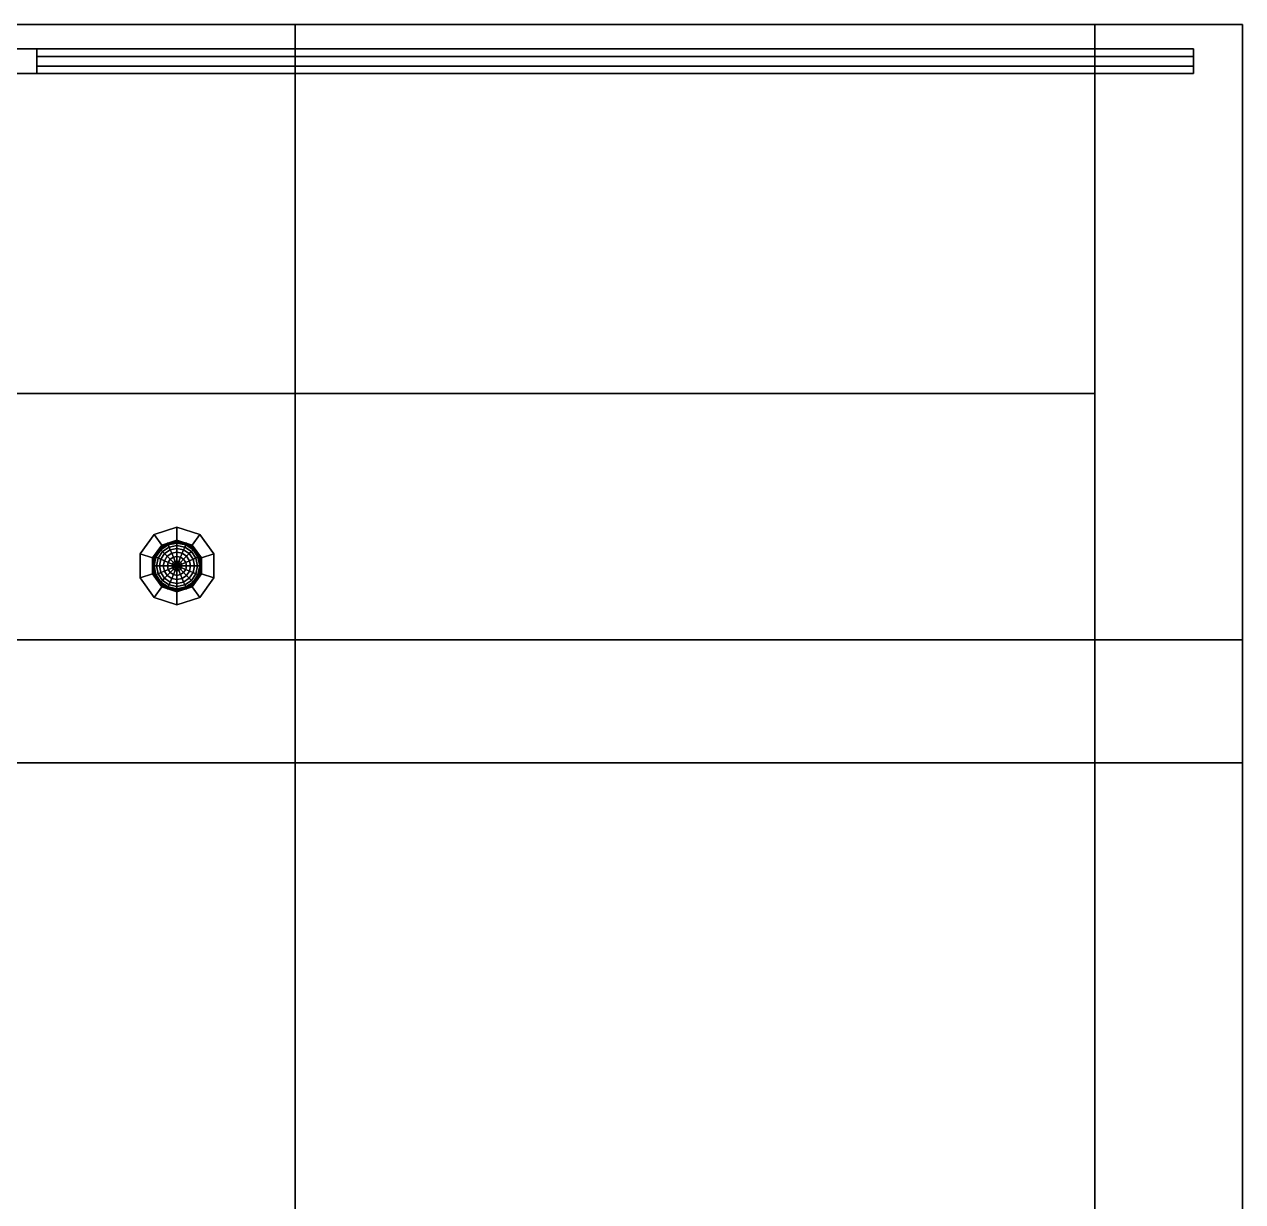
# Model space of a CAD drawing. Header units: millimetres. Extents: x -11 to 11, y -5.8 to 5.8.
# Drawn here: x 8.525 to 11, y 3.346 to 5.738 of the extents above; entities that cross this region are included whole.
import ezdxf

# ---------------------------------------------------------------- set-up
doc = ezdxf.new("R2010")
doc.units = ezdxf.units.MM
for name, color, linetype in [('copertura', 8, 'Continuous'), ('cromato', 251, 'Continuous'), ('lampada', 7, 'Continuous'), ('pavimento_balcone', 254, 'Continuous'), ('pavimento_pt', 7, 'Continuous'), ('ringhiera', 251, 'Continuous'), ('rolf', 254, 'Continuous'), ('solaio', 7, 'Continuous'), ('vetro_pannello', 248, 'Continuous')]:
    doc.layers.add(name, color=color, linetype=linetype)

msp = doc.modelspace()

# ---------------------------------------------------------------- linework, layer by layer
at = {"layer": 'copertura'}
for points in [[(-3.3, 5.7375, 6.3), (-3.3, 4.2375, 6.3), (11, 4.2375, 6.3), (11, 5.7375, 6.3)], [(3.7, 5.7375, 5.8), (10.7, 5.7375, 5.8), (11, 5.7375, 6.3), (3.85, 5.7375, 6.3)], [(11, 5.7375, 6.3), (10.7, 5.7375, 5.8), (10.7, 5.7375), (11, 5.7375)], [(10.7, 5.7375), (10.7, 0.7375), (10.7, 0.7375, 2.9), (10.7, 5.7375, 2.9)], [(10.7, 5.7375, 2.9), (10.7, 0.7375, 2.9), (10.7, 0.7375, 5.8), (10.7, 5.7375, 5.8)], [(11, 0.7375), (11, 5.7375), (11, 5.7375, 3.15), (11, 0.7375, 3.15)], [(11, 0.7375, 3.15), (11, 5.7375, 3.15), (11, 5.7375, 6.3), (11, 0.7375, 6.3)], [(0, 4.2375, 6.3), (0, -0.0125, 6.3), (11, -0.0125, 6.3), (11, 4.2375, 6.3)]]:
    msp.add_3dface(points, dxfattribs=at)
at = {"layer": 'cromato'}
for points in [[(8.835, 4.69, 2.7), (8.835, 4.7163, 2.7), (8.7887, 4.7013, 2.7), (8.8041, 4.68, 2.7)], [(8.8041, 4.68, 2.675), (8.7887, 4.7013, 2.675), (8.835, 4.7163, 2.675), (8.835, 4.69, 2.675)], [(8.7887, 4.7013, 2.7), (8.835, 4.7163, 2.7), (8.835, 4.7163, 2.675), (8.7887, 4.7013, 2.675)], [(8.835, 4.69, 5.7), (8.835, 4.7163, 5.7), (8.7887, 4.7013, 5.7), (8.8041, 4.68, 5.7)], [(8.8041, 4.68, 5.675), (8.7887, 4.7013, 5.675), (8.835, 4.7163, 5.675), (8.835, 4.69, 5.675)], [(8.7887, 4.7013, 5.7), (8.835, 4.7163, 5.7), (8.835, 4.7163, 5.675), (8.7887, 4.7013, 5.675)], [(8.8659, 4.68, 2.7), (8.8814, 4.7013, 2.7), (8.835, 4.7163, 2.7), (8.835, 4.69, 2.7)], [(8.835, 4.69, 2.675), (8.835, 4.7163, 2.675), (8.8814, 4.7013, 2.675), (8.8659, 4.68, 2.675)], [(8.835, 4.69, 2.7), (8.835, 4.7163, 2.7), (8.835, 4.7163, 2.675), (8.835, 4.69, 2.675)], [(8.835, 4.7163, 2.7), (8.8814, 4.7013, 2.7), (8.8814, 4.7013, 2.675), (8.835, 4.7163, 2.675)], [(8.835, 4.7163, 2.7), (8.835, 4.69, 2.7), (8.835, 4.69, 2.675), (8.835, 4.7163, 2.675)], [(8.8659, 4.68, 5.7), (8.8814, 4.7013, 5.7), (8.835, 4.7163, 5.7), (8.835, 4.69, 5.7)], [(8.835, 4.69, 5.675), (8.835, 4.7163, 5.675), (8.8814, 4.7013, 5.675), (8.8659, 4.68, 5.675)], [(8.835, 4.69, 5.7), (8.835, 4.7163, 5.7), (8.835, 4.7163, 5.675), (8.835, 4.69, 5.675)], [(8.835, 4.7163, 5.7), (8.8814, 4.7013, 5.7), (8.8814, 4.7013, 5.675), (8.835, 4.7163, 5.675)], [(8.835, 4.7163, 5.7), (8.835, 4.69, 5.7), (8.835, 4.69, 5.675), (8.835, 4.7163, 5.675)], [(8.8041, 4.68, 2.7), (8.7887, 4.7013, 2.7), (8.76, 4.6618, 2.7), (8.785, 4.6537, 2.7)], [(8.785, 4.6537, 2.675), (8.76, 4.6618, 2.675), (8.7887, 4.7013, 2.675), (8.8041, 4.68, 2.675)], [(8.76, 4.6618, 2.7), (8.7887, 4.7013, 2.7), (8.7887, 4.7013, 2.675), (8.76, 4.6618, 2.675)], [(8.8041, 4.68, 5.7), (8.7887, 4.7013, 5.7), (8.76, 4.6618, 5.7), (8.785, 4.6537, 5.7)], [(8.785, 4.6537, 5.675), (8.76, 4.6618, 5.675), (8.7887, 4.7013, 5.675), (8.8041, 4.68, 5.675)], [(8.76, 4.6618, 5.7), (8.7887, 4.7013, 5.7), (8.7887, 4.7013, 5.675), (8.76, 4.6618, 5.675)], [(8.8041, 4.68, 2.675), (8.785, 4.6537, 2.675), (8.785, 4.6537, 2.7), (8.8041, 4.68, 2.7)], [(8.8041, 4.68, 5.675), (8.785, 4.6537, 5.675), (8.785, 4.6537, 5.7), (8.8041, 4.68, 5.7)], [(8.8041, 4.68, 2.7), (8.7887, 4.7013, 2.7), (8.7887, 4.7013, 2.675), (8.8041, 4.68, 2.675)], [(8.7887, 4.7013, 2.7), (8.8041, 4.68, 2.7), (8.8041, 4.68, 2.675), (8.7887, 4.7013, 2.675)], [(8.8041, 4.68, 5.7), (8.7887, 4.7013, 5.7), (8.7887, 4.7013, 5.675), (8.8041, 4.68, 5.675)], [(8.7887, 4.7013, 5.7), (8.8041, 4.68, 5.7), (8.8041, 4.68, 5.675), (8.7887, 4.7013, 5.675)], [(8.835, 4.69, 2.675), (8.8041, 4.68, 2.675), (8.8041, 4.68, 2.7), (8.835, 4.69, 2.7)], [(8.835, 4.69, 5.675), (8.8041, 4.68, 5.675), (8.8041, 4.68, 5.7), (8.835, 4.69, 5.7)], [(8.8659, 4.68, 2.675), (8.835, 4.69, 2.675), (8.835, 4.69, 2.7), (8.8659, 4.68, 2.7)], [(8.8659, 4.68, 5.675), (8.835, 4.69, 5.675), (8.835, 4.69, 5.7), (8.8659, 4.68, 5.7)], [(8.8814, 4.7013, 2.7), (8.8659, 4.68, 2.7), (8.8659, 4.68, 2.675), (8.8814, 4.7013, 2.675)], [(8.885, 4.6537, 2.7), (8.91, 4.6618, 2.7), (8.8814, 4.7013, 2.7), (8.8659, 4.68, 2.7)], [(8.8659, 4.68, 2.675), (8.8814, 4.7013, 2.675), (8.91, 4.6618, 2.675), (8.885, 4.6537, 2.675)], [(8.8659, 4.68, 2.7), (8.8814, 4.7013, 2.7), (8.8814, 4.7013, 2.675), (8.8659, 4.68, 2.675)], [(8.8814, 4.7013, 5.7), (8.8659, 4.68, 5.7), (8.8659, 4.68, 5.675), (8.8814, 4.7013, 5.675)], [(8.885, 4.6537, 5.7), (8.91, 4.6618, 5.7), (8.8814, 4.7013, 5.7), (8.8659, 4.68, 5.7)], [(8.8659, 4.68, 5.675), (8.8814, 4.7013, 5.675), (8.91, 4.6618, 5.675), (8.885, 4.6537, 5.675)], [(8.8659, 4.68, 5.7), (8.8814, 4.7013, 5.7), (8.8814, 4.7013, 5.675), (8.8659, 4.68, 5.675)], [(8.885, 4.6537, 2.675), (8.8659, 4.68, 2.675), (8.8659, 4.68, 2.7), (8.885, 4.6537, 2.7)], [(8.885, 4.6537, 5.675), (8.8659, 4.68, 5.675), (8.8659, 4.68, 5.7), (8.885, 4.6537, 5.7)], [(8.8814, 4.7013, 2.7), (8.91, 4.6618, 2.7), (8.91, 4.6618, 2.675), (8.8814, 4.7013, 2.675)], [(8.8814, 4.7013, 5.7), (8.91, 4.6618, 5.7), (8.91, 4.6618, 5.675), (8.8814, 4.7013, 5.675)], [(8.785, 4.6537, 2.7), (8.76, 4.6618, 2.7), (8.76, 4.6618, 2.675), (8.785, 4.6537, 2.675)], [(8.785, 4.6212, 2.7), (8.76, 4.6131, 2.7), (8.76, 4.6618, 2.7), (8.785, 4.6537, 2.7)], [(8.785, 4.6537, 2.675), (8.76, 4.6618, 2.675), (8.76, 4.6131, 2.675), (8.785, 4.6212, 2.675)], [(8.785, 4.6537, 2.7), (8.76, 4.6618, 2.7), (8.76, 4.6618, 2.675), (8.785, 4.6537, 2.675)], [(8.76, 4.6618, 2.7), (8.76, 4.6131, 2.7), (8.76, 4.6131, 2.675), (8.76, 4.6618, 2.675)], [(8.785, 4.6537, 5.7), (8.76, 4.6618, 5.7), (8.76, 4.6618, 5.675), (8.785, 4.6537, 5.675)], [(8.785, 4.6212, 5.7), (8.76, 4.6131, 5.7), (8.76, 4.6618, 5.7), (8.785, 4.6537, 5.7)], [(8.785, 4.6537, 5.675), (8.76, 4.6618, 5.675), (8.76, 4.6131, 5.675), (8.785, 4.6212, 5.675)], [(8.785, 4.6537, 5.7), (8.76, 4.6618, 5.7), (8.76, 4.6618, 5.675), (8.785, 4.6537, 5.675)], [(8.76, 4.6618, 5.7), (8.76, 4.6131, 5.7), (8.76, 4.6131, 5.675), (8.76, 4.6618, 5.675)], [(8.785, 4.6212, 2.675), (8.785, 4.6537, 2.675), (8.785, 4.6537, 2.7), (8.785, 4.6212, 2.7)], [(8.785, 4.6212, 5.675), (8.785, 4.6537, 5.675), (8.785, 4.6537, 5.7), (8.785, 4.6212, 5.7)], [(8.885, 4.6212, 2.7), (8.91, 4.6131, 2.7), (8.91, 4.6618, 2.7), (8.885, 4.6537, 2.7)], [(8.885, 4.6537, 2.675), (8.91, 4.6618, 2.675), (8.91, 4.6131, 2.675), (8.885, 4.6212, 2.675)], [(8.885, 4.6537, 2.7), (8.91, 4.6618, 2.7), (8.91, 4.6618, 2.675), (8.885, 4.6537, 2.675)], [(8.91, 4.6618, 2.7), (8.885, 4.6537, 2.7), (8.885, 4.6537, 2.675), (8.91, 4.6618, 2.675)], [(8.885, 4.6212, 5.7), (8.91, 4.6131, 5.7), (8.91, 4.6618, 5.7), (8.885, 4.6537, 5.7)], [(8.885, 4.6537, 5.675), (8.91, 4.6618, 5.675), (8.91, 4.6131, 5.675), (8.885, 4.6212, 5.675)], [(8.885, 4.6537, 5.7), (8.91, 4.6618, 5.7), (8.91, 4.6618, 5.675), (8.885, 4.6537, 5.675)], [(8.91, 4.6618, 5.7), (8.885, 4.6537, 5.7), (8.885, 4.6537, 5.675), (8.91, 4.6618, 5.675)], [(8.885, 4.6212, 2.675), (8.885, 4.6537, 2.675), (8.885, 4.6537, 2.7), (8.885, 4.6212, 2.7)], [(8.885, 4.6212, 5.675), (8.885, 4.6537, 5.675), (8.885, 4.6537, 5.7), (8.885, 4.6212, 5.7)], [(8.91, 4.6618, 2.7), (8.91, 4.6131, 2.7), (8.91, 4.6131, 2.675), (8.91, 4.6618, 2.675)], [(8.91, 4.6618, 5.7), (8.91, 4.6131, 5.7), (8.91, 4.6131, 5.675), (8.91, 4.6618, 5.675)], [(8.76, 4.6131, 2.7), (8.785, 4.6212, 2.7), (8.785, 4.6212, 2.675), (8.76, 4.6131, 2.675)], [(8.8041, 4.5949, 2.7), (8.7887, 4.5737, 2.7), (8.76, 4.6131, 2.7), (8.785, 4.6212, 2.7)], [(8.785, 4.6212, 2.675), (8.76, 4.6131, 2.675), (8.7887, 4.5737, 2.675), (8.8041, 4.5949, 2.675)], [(8.785, 4.6212, 2.7), (8.76, 4.6131, 2.7), (8.76, 4.6131, 2.675), (8.785, 4.6212, 2.675)], [(8.76, 4.6131, 5.7), (8.785, 4.6212, 5.7), (8.785, 4.6212, 5.675), (8.76, 4.6131, 5.675)], [(8.8041, 4.5949, 5.7), (8.7887, 4.5737, 5.7), (8.76, 4.6131, 5.7), (8.785, 4.6212, 5.7)], [(8.785, 4.6212, 5.675), (8.76, 4.6131, 5.675), (8.7887, 4.5737, 5.675), (8.8041, 4.5949, 5.675)], [(8.785, 4.6212, 5.7), (8.76, 4.6131, 5.7), (8.76, 4.6131, 5.675), (8.785, 4.6212, 5.675)], [(8.76, 4.6131, 2.7), (8.7887, 4.5737, 2.7), (8.7887, 4.5737, 2.675), (8.76, 4.6131, 2.675)], [(8.76, 4.6131, 5.7), (8.7887, 4.5737, 5.7), (8.7887, 4.5737, 5.675), (8.76, 4.6131, 5.675)], [(8.8041, 4.5949, 2.675), (8.785, 4.6212, 2.675), (8.785, 4.6212, 2.7), (8.8041, 4.5949, 2.7)], [(8.8041, 4.5949, 5.675), (8.785, 4.6212, 5.675), (8.785, 4.6212, 5.7), (8.8041, 4.5949, 5.7)], [(8.885, 4.6212, 2.7), (8.91, 4.6131, 2.7), (8.8814, 4.5737, 2.7), (8.8659, 4.5949, 2.7)], [(8.8659, 4.5949, 2.675), (8.8814, 4.5737, 2.675), (8.91, 4.6131, 2.675), (8.885, 4.6212, 2.675)], [(8.885, 4.6212, 2.675), (8.8659, 4.5949, 2.675), (8.8659, 4.5949, 2.7), (8.885, 4.6212, 2.7)], [(8.885, 4.6212, 5.7), (8.91, 4.6131, 5.7), (8.8814, 4.5737, 5.7), (8.8659, 4.5949, 5.7)], [(8.8659, 4.5949, 5.675), (8.8814, 4.5737, 5.675), (8.91, 4.6131, 5.675), (8.885, 4.6212, 5.675)], [(8.885, 4.6212, 5.675), (8.8659, 4.5949, 5.675), (8.8659, 4.5949, 5.7), (8.885, 4.6212, 5.7)], [(8.8814, 4.5737, 2.7), (8.91, 4.6131, 2.7), (8.91, 4.6131, 2.675), (8.8814, 4.5737, 2.675)], [(8.8814, 4.5737, 5.7), (8.91, 4.6131, 5.7), (8.91, 4.6131, 5.675), (8.8814, 4.5737, 5.675)], [(8.91, 4.6131, 2.7), (8.885, 4.6212, 2.7), (8.885, 4.6212, 2.675), (8.91, 4.6131, 2.675)], [(8.91, 4.6131, 2.7), (8.885, 4.6212, 2.7), (8.885, 4.6212, 2.675), (8.91, 4.6131, 2.675)], [(8.91, 4.6131, 5.7), (8.885, 4.6212, 5.7), (8.885, 4.6212, 5.675), (8.91, 4.6131, 5.675)], [(8.91, 4.6131, 5.7), (8.885, 4.6212, 5.7), (8.885, 4.6212, 5.675), (8.91, 4.6131, 5.675)], [(8.7887, 4.5737, 2.7), (8.8041, 4.5949, 2.7), (8.8041, 4.5949, 2.675), (8.7887, 4.5737, 2.675)], [(8.835, 4.5849, 2.7), (8.835, 4.5586, 2.7), (8.7887, 4.5737, 2.7), (8.8041, 4.5949, 2.7)], [(8.8041, 4.5949, 2.675), (8.7887, 4.5737, 2.675), (8.835, 4.5586, 2.675), (8.835, 4.5849, 2.675)], [(8.8041, 4.5949, 2.7), (8.7887, 4.5737, 2.7), (8.7887, 4.5737, 2.675), (8.8041, 4.5949, 2.675)], [(8.7887, 4.5737, 5.7), (8.8041, 4.5949, 5.7), (8.8041, 4.5949, 5.675), (8.7887, 4.5737, 5.675)], [(8.835, 4.5849, 5.7), (8.835, 4.5586, 5.7), (8.7887, 4.5737, 5.7), (8.8041, 4.5949, 5.7)], [(8.8041, 4.5949, 5.675), (8.7887, 4.5737, 5.675), (8.835, 4.5586, 5.675), (8.835, 4.5849, 5.675)], [(8.8041, 4.5949, 5.7), (8.7887, 4.5737, 5.7), (8.7887, 4.5737, 5.675), (8.8041, 4.5949, 5.675)], [(8.835, 4.5849, 2.675), (8.8041, 4.5949, 2.675), (8.8041, 4.5949, 2.7), (8.835, 4.5849, 2.7)], [(8.835, 4.5849, 5.675), (8.8041, 4.5949, 5.675), (8.8041, 4.5949, 5.7), (8.835, 4.5849, 5.7)], [(8.8659, 4.5949, 2.7), (8.8814, 4.5737, 2.7), (8.835, 4.5586, 2.7), (8.835, 4.5849, 2.7)], [(8.835, 4.5849, 2.675), (8.835, 4.5586, 2.675), (8.8814, 4.5737, 2.675), (8.8659, 4.5949, 2.675)], [(8.8659, 4.5949, 2.675), (8.835, 4.5849, 2.675), (8.835, 4.5849, 2.7), (8.8659, 4.5949, 2.7)], [(8.8659, 4.5949, 5.7), (8.8814, 4.5737, 5.7), (8.835, 4.5586, 5.7), (8.835, 4.5849, 5.7)], [(8.835, 4.5849, 5.675), (8.835, 4.5586, 5.675), (8.8814, 4.5737, 5.675), (8.8659, 4.5949, 5.675)], [(8.8659, 4.5949, 5.675), (8.835, 4.5849, 5.675), (8.835, 4.5849, 5.7), (8.8659, 4.5949, 5.7)], [(8.835, 4.5586, 2.7), (8.835, 4.5849, 2.7), (8.835, 4.5849, 2.675), (8.835, 4.5586, 2.675)], [(8.835, 4.5849, 2.7), (8.835, 4.5586, 2.7), (8.835, 4.5586, 2.675), (8.835, 4.5849, 2.675)], [(8.835, 4.5586, 5.7), (8.835, 4.5849, 5.7), (8.835, 4.5849, 5.675), (8.835, 4.5586, 5.675)], [(8.835, 4.5849, 5.7), (8.835, 4.5586, 5.7), (8.835, 4.5586, 5.675), (8.835, 4.5849, 5.675)], [(8.8814, 4.5737, 2.7), (8.8659, 4.5949, 2.7), (8.8659, 4.5949, 2.675), (8.8814, 4.5737, 2.675)], [(8.8659, 4.5949, 2.7), (8.8814, 4.5737, 2.7), (8.8814, 4.5737, 2.675), (8.8659, 4.5949, 2.675)], [(8.8814, 4.5737, 5.7), (8.8659, 4.5949, 5.7), (8.8659, 4.5949, 5.675), (8.8814, 4.5737, 5.675)], [(8.8659, 4.5949, 5.7), (8.8814, 4.5737, 5.7), (8.8814, 4.5737, 5.675), (8.8659, 4.5949, 5.675)], [(8.7887, 4.5737, 2.7), (8.835, 4.5586, 2.7), (8.835, 4.5586, 2.675), (8.7887, 4.5737, 2.675)], [(8.7887, 4.5737, 5.7), (8.835, 4.5586, 5.7), (8.835, 4.5586, 5.675), (8.7887, 4.5737, 5.675)], [(8.835, 4.5586, 2.7), (8.8814, 4.5737, 2.7), (8.8814, 4.5737, 2.675), (8.835, 4.5586, 2.675)], [(8.835, 4.5586, 5.7), (8.8814, 4.5737, 5.7), (8.8814, 4.5737, 5.675), (8.835, 4.5586, 5.675)]]:
    msp.add_3dface(points, dxfattribs=at)
at = {"layer": 'lampada'}
for points in [[(8.8003, 4.6721, 2.6652), (8.8163, 4.6828, 2.6652), (8.8159, 4.6836, 2.675), (8.7997, 4.6728, 2.675)], [(8.8003, 4.6721, 5.6652), (8.8163, 4.6828, 5.6652), (8.8159, 4.6836, 5.675), (8.7997, 4.6728, 5.675)], [(8.8024, 4.6701, 2.6559), (8.8173, 4.6801, 2.6559), (8.8163, 4.6828, 2.6652), (8.8003, 4.6721, 2.6652)], [(8.8024, 4.6701, 5.6559), (8.8173, 4.6801, 5.6559), (8.8163, 4.6828, 5.6652), (8.8003, 4.6721, 5.6652)], [(8.8056, 4.6668, 2.6472), (8.8191, 4.6759, 2.6472), (8.8173, 4.6801, 2.6559), (8.8024, 4.6701, 2.6559)], [(8.8056, 4.6668, 5.6472), (8.8191, 4.6759, 5.6472), (8.8173, 4.6801, 5.6559), (8.8024, 4.6701, 5.6559)], [(8.8163, 4.6828, 2.6652), (8.835, 4.6865, 2.6652), (8.835, 4.6875, 2.675), (8.8159, 4.6836, 2.675)], [(8.8163, 4.6828, 5.6652), (8.835, 4.6865, 5.6652), (8.835, 4.6875, 5.675), (8.8159, 4.6836, 5.675)], [(8.8173, 4.6801, 2.6559), (8.835, 4.6836, 2.6559), (8.835, 4.6865, 2.6652), (8.8163, 4.6828, 2.6652)], [(8.8173, 4.6801, 5.6559), (8.835, 4.6836, 5.6559), (8.835, 4.6865, 5.6652), (8.8163, 4.6828, 5.6652)], [(8.8191, 4.6759, 2.6472), (8.835, 4.679, 2.6472), (8.835, 4.6836, 2.6559), (8.8173, 4.6801, 2.6559)], [(8.8191, 4.6759, 5.6472), (8.835, 4.679, 5.6472), (8.835, 4.6836, 5.6559), (8.8173, 4.6801, 5.6559)], [(8.8215, 4.6701, 2.6396), (8.835, 4.6728, 2.6396), (8.835, 4.679, 2.6472), (8.8191, 4.6759, 2.6472)], [(8.8215, 4.6701, 5.6396), (8.835, 4.6728, 5.6396), (8.835, 4.679, 5.6472), (8.8191, 4.6759, 5.6472)], [(8.835, 4.6865, 2.6652), (8.8538, 4.6828, 2.6652), (8.8542, 4.6836, 2.675), (8.835, 4.6875, 2.675)], [(8.835, 4.6865, 5.6652), (8.8538, 4.6828, 5.6652), (8.8542, 4.6836, 5.675), (8.835, 4.6875, 5.675)], [(8.835, 4.6836, 2.6559), (8.8527, 4.6801, 2.6559), (8.8538, 4.6828, 2.6652), (8.835, 4.6865, 2.6652)], [(8.835, 4.6836, 5.6559), (8.8527, 4.6801, 5.6559), (8.8538, 4.6828, 5.6652), (8.835, 4.6865, 5.6652)], [(8.835, 4.679, 2.6472), (8.8509, 4.6759, 2.6472), (8.8527, 4.6801, 2.6559), (8.835, 4.6836, 2.6559)], [(8.835, 4.679, 5.6472), (8.8509, 4.6759, 5.6472), (8.8527, 4.6801, 5.6559), (8.835, 4.6836, 5.6559)], [(8.835, 4.6728, 2.6396), (8.8486, 4.6701, 2.6396), (8.8509, 4.6759, 2.6472), (8.835, 4.679, 2.6472)], [(8.835, 4.6728, 5.6396), (8.8486, 4.6701, 5.6396), (8.8509, 4.6759, 5.6472), (8.835, 4.679, 5.6472)], [(8.8509, 4.6759, 2.6472), (8.8644, 4.6668, 2.6472), (8.8677, 4.6701, 2.6559), (8.8527, 4.6801, 2.6559)], [(8.8509, 4.6759, 5.6472), (8.8644, 4.6668, 5.6472), (8.8677, 4.6701, 5.6559), (8.8527, 4.6801, 5.6559)], [(8.8527, 4.6801, 2.6559), (8.8677, 4.6701, 2.6559), (8.8697, 4.6721, 2.6652), (8.8538, 4.6828, 2.6652)], [(8.8527, 4.6801, 5.6559), (8.8677, 4.6701, 5.6559), (8.8697, 4.6721, 5.6652), (8.8538, 4.6828, 5.6652)], [(8.8538, 4.6828, 2.6652), (8.8697, 4.6721, 2.6652), (8.8704, 4.6728, 2.675), (8.8542, 4.6836, 2.675)], [(8.8538, 4.6828, 5.6652), (8.8697, 4.6721, 5.6652), (8.8704, 4.6728, 5.675), (8.8542, 4.6836, 5.675)], [(8.786, 4.6375, 2.6652), (8.7897, 4.6562, 2.6652), (8.7888, 4.6566, 2.675), (8.785, 4.6375, 2.675)], [(8.786, 4.6375, 5.6652), (8.7897, 4.6562, 5.6652), (8.7888, 4.6566, 5.675), (8.785, 4.6375, 5.675)], [(8.7888, 4.6375, 2.6559), (8.7923, 4.6551, 2.6559), (8.7897, 4.6562, 2.6652), (8.786, 4.6375, 2.6652)], [(8.7888, 4.6375, 5.6559), (8.7923, 4.6551, 5.6559), (8.7897, 4.6562, 5.6652), (8.786, 4.6375, 5.6652)], [(8.7897, 4.6562, 2.6652), (8.8003, 4.6721, 2.6652), (8.7997, 4.6728, 2.675), (8.7888, 4.6566, 2.675)], [(8.7897, 4.6562, 5.6652), (8.8003, 4.6721, 5.6652), (8.7997, 4.6728, 5.675), (8.7888, 4.6566, 5.675)], [(8.7934, 4.6375, 2.6472), (8.7966, 4.6534, 2.6472), (8.7923, 4.6551, 2.6559), (8.7888, 4.6375, 2.6559)], [(8.7934, 4.6375, 5.6472), (8.7966, 4.6534, 5.6472), (8.7923, 4.6551, 5.6559), (8.7888, 4.6375, 5.6559)], [(8.7923, 4.6551, 2.6559), (8.8024, 4.6701, 2.6559), (8.8003, 4.6721, 2.6652), (8.7897, 4.6562, 2.6652)], [(8.7923, 4.6551, 5.6559), (8.8024, 4.6701, 5.6559), (8.8003, 4.6721, 5.6652), (8.7897, 4.6562, 5.6652)], [(8.7966, 4.6534, 2.6472), (8.8056, 4.6668, 2.6472), (8.8024, 4.6701, 2.6559), (8.7923, 4.6551, 2.6559)], [(8.7966, 4.6534, 5.6472), (8.8056, 4.6668, 5.6472), (8.8024, 4.6701, 5.6559), (8.7923, 4.6551, 5.6559)], [(8.7997, 4.6375, 2.6396), (8.8024, 4.651, 2.6396), (8.7966, 4.6534, 2.6472), (8.7934, 4.6375, 2.6472)], [(8.7997, 4.6375, 5.6396), (8.8024, 4.651, 5.6396), (8.7966, 4.6534, 5.6472), (8.7934, 4.6375, 5.6472)], [(8.8024, 4.651, 2.6396), (8.81, 4.6625, 2.6396), (8.8056, 4.6668, 2.6472), (8.7966, 4.6534, 2.6472)], [(8.8024, 4.651, 5.6396), (8.81, 4.6625, 5.6396), (8.8056, 4.6668, 5.6472), (8.7966, 4.6534, 5.6472)], [(8.8094, 4.6481, 2.6334), (8.8154, 4.6571, 2.6334), (8.81, 4.6625, 2.6396), (8.8024, 4.651, 2.6396)], [(8.8094, 4.6481, 5.6334), (8.8154, 4.6571, 5.6334), (8.81, 4.6625, 5.6396), (8.8024, 4.651, 5.6396)], [(8.81, 4.6625, 2.6396), (8.8215, 4.6701, 2.6396), (8.8191, 4.6759, 2.6472), (8.8056, 4.6668, 2.6472)], [(8.81, 4.6625, 5.6396), (8.8215, 4.6701, 5.6396), (8.8191, 4.6759, 5.6472), (8.8056, 4.6668, 5.6472)], [(8.8173, 4.6448, 2.6288), (8.8215, 4.651, 2.6288), (8.8154, 4.6571, 2.6334), (8.8094, 4.6481, 2.6334)], [(8.8173, 4.6448, 5.6288), (8.8215, 4.651, 5.6288), (8.8154, 4.6571, 5.6334), (8.8094, 4.6481, 5.6334)], [(8.8154, 4.6571, 2.6334), (8.8244, 4.6631, 2.6334), (8.8215, 4.6701, 2.6396), (8.81, 4.6625, 2.6396)], [(8.8154, 4.6571, 5.6334), (8.8244, 4.6631, 5.6334), (8.8215, 4.6701, 5.6396), (8.81, 4.6625, 5.6396)], [(8.8215, 4.651, 2.6288), (8.8277, 4.6551, 2.6288), (8.8244, 4.6631, 2.6334), (8.8154, 4.6571, 2.6334)], [(8.8215, 4.651, 5.6288), (8.8277, 4.6551, 5.6288), (8.8244, 4.6631, 5.6334), (8.8154, 4.6571, 5.6334)], [(8.8244, 4.6631, 2.6334), (8.835, 4.6652, 2.6334), (8.835, 4.6728, 2.6396), (8.8215, 4.6701, 2.6396)], [(8.8244, 4.6631, 5.6334), (8.835, 4.6652, 5.6334), (8.835, 4.6728, 5.6396), (8.8215, 4.6701, 5.6396)], [(8.8281, 4.6443, 2.626), (8.8313, 4.6465, 2.626), (8.8277, 4.6551, 2.6288), (8.8215, 4.651, 2.6288)], [(8.8281, 4.6443, 5.626), (8.8313, 4.6465, 5.626), (8.8277, 4.6551, 5.6288), (8.8215, 4.651, 5.6288)], [(8.8277, 4.6551, 2.6288), (8.835, 4.6566, 2.6288), (8.835, 4.6652, 2.6334), (8.8244, 4.6631, 2.6334)], [(8.8277, 4.6551, 5.6288), (8.835, 4.6566, 5.6288), (8.835, 4.6652, 5.6334), (8.8244, 4.6631, 5.6334)], [(8.8313, 4.6465, 2.626), (8.835, 4.6472, 2.626), (8.835, 4.6566, 2.6288), (8.8277, 4.6551, 2.6288)], [(8.8313, 4.6465, 5.626), (8.835, 4.6472, 5.626), (8.835, 4.6566, 5.6288), (8.8277, 4.6551, 5.6288)], [(8.835, 4.6652, 2.6334), (8.8457, 4.6631, 2.6334), (8.8486, 4.6701, 2.6396), (8.835, 4.6728, 2.6396)], [(8.835, 4.6652, 5.6334), (8.8457, 4.6631, 5.6334), (8.8486, 4.6701, 5.6396), (8.835, 4.6728, 5.6396)], [(8.835, 4.6566, 2.6288), (8.8423, 4.6551, 2.6288), (8.8457, 4.6631, 2.6334), (8.835, 4.6652, 2.6334)], [(8.835, 4.6566, 5.6288), (8.8423, 4.6551, 5.6288), (8.8457, 4.6631, 5.6334), (8.835, 4.6652, 5.6334)], [(8.835, 4.6472, 2.626), (8.8388, 4.6465, 2.626), (8.8423, 4.6551, 2.6288), (8.835, 4.6566, 2.6288)], [(8.835, 4.6472, 5.626), (8.8388, 4.6465, 5.626), (8.8423, 4.6551, 5.6288), (8.835, 4.6566, 5.6288)], [(8.8388, 4.6465, 2.626), (8.8419, 4.6443, 2.626), (8.8486, 4.651, 2.6288), (8.8423, 4.6551, 2.6288)], [(8.8388, 4.6465, 5.626), (8.8419, 4.6443, 5.626), (8.8486, 4.651, 5.6288), (8.8423, 4.6551, 5.6288)], [(8.8423, 4.6551, 2.6288), (8.8486, 4.651, 2.6288), (8.8547, 4.6571, 2.6334), (8.8457, 4.6631, 2.6334)], [(8.8423, 4.6551, 5.6288), (8.8486, 4.651, 5.6288), (8.8547, 4.6571, 5.6334), (8.8457, 4.6631, 5.6334)], [(8.8457, 4.6631, 2.6334), (8.8547, 4.6571, 2.6334), (8.86, 4.6625, 2.6396), (8.8486, 4.6701, 2.6396)], [(8.8457, 4.6631, 5.6334), (8.8547, 4.6571, 5.6334), (8.86, 4.6625, 5.6396), (8.8486, 4.6701, 5.6396)], [(8.8486, 4.6701, 2.6396), (8.86, 4.6625, 2.6396), (8.8644, 4.6668, 2.6472), (8.8509, 4.6759, 2.6472)], [(8.8486, 4.6701, 5.6396), (8.86, 4.6625, 5.6396), (8.8644, 4.6668, 5.6472), (8.8509, 4.6759, 5.6472)], [(8.8486, 4.651, 2.6288), (8.8527, 4.6448, 2.6288), (8.8607, 4.6481, 2.6334), (8.8547, 4.6571, 2.6334)], [(8.8486, 4.651, 5.6288), (8.8527, 4.6448, 5.6288), (8.8607, 4.6481, 5.6334), (8.8547, 4.6571, 5.6334)], [(8.8547, 4.6571, 2.6334), (8.8607, 4.6481, 2.6334), (8.8677, 4.651, 2.6396), (8.86, 4.6625, 2.6396)], [(8.8547, 4.6571, 5.6334), (8.8607, 4.6481, 5.6334), (8.8677, 4.651, 5.6396), (8.86, 4.6625, 5.6396)], [(8.86, 4.6625, 2.6396), (8.8677, 4.651, 2.6396), (8.8734, 4.6534, 2.6472), (8.8644, 4.6668, 2.6472)], [(8.86, 4.6625, 5.6396), (8.8677, 4.651, 5.6396), (8.8734, 4.6534, 5.6472), (8.8644, 4.6668, 5.6472)], [(8.8644, 4.6668, 2.6472), (8.8734, 4.6534, 2.6472), (8.8777, 4.6551, 2.6559), (8.8677, 4.6701, 2.6559)], [(8.8644, 4.6668, 5.6472), (8.8734, 4.6534, 5.6472), (8.8777, 4.6551, 5.6559), (8.8677, 4.6701, 5.6559)], [(8.8677, 4.6701, 2.6559), (8.8777, 4.6551, 2.6559), (8.8803, 4.6562, 2.6652), (8.8697, 4.6721, 2.6652)], [(8.8677, 4.6701, 5.6559), (8.8777, 4.6551, 5.6559), (8.8803, 4.6562, 5.6652), (8.8697, 4.6721, 5.6652)], [(8.8677, 4.651, 2.6396), (8.8704, 4.6375, 2.6396), (8.8766, 4.6375, 2.6472), (8.8734, 4.6534, 2.6472)], [(8.8677, 4.651, 5.6396), (8.8704, 4.6375, 5.6396), (8.8766, 4.6375, 5.6472), (8.8734, 4.6534, 5.6472)], [(8.8697, 4.6721, 2.6652), (8.8803, 4.6562, 2.6652), (8.8812, 4.6566, 2.675), (8.8704, 4.6728, 2.675)], [(8.8697, 4.6721, 5.6652), (8.8803, 4.6562, 5.6652), (8.8812, 4.6566, 5.675), (8.8704, 4.6728, 5.675)], [(8.8734, 4.6534, 2.6472), (8.8766, 4.6375, 2.6472), (8.8812, 4.6375, 2.6559), (8.8777, 4.6551, 2.6559)], [(8.8734, 4.6534, 5.6472), (8.8766, 4.6375, 5.6472), (8.8812, 4.6375, 5.6559), (8.8777, 4.6551, 5.6559)], [(8.8777, 4.6551, 2.6559), (8.8812, 4.6375, 2.6559), (8.8841, 4.6375, 2.6652), (8.8803, 4.6562, 2.6652)], [(8.8777, 4.6551, 5.6559), (8.8812, 4.6375, 5.6559), (8.8841, 4.6375, 5.6652), (8.8803, 4.6562, 5.6652)], [(8.8803, 4.6562, 2.6652), (8.8841, 4.6375, 2.6652), (8.885, 4.6375, 2.675), (8.8812, 4.6566, 2.675)], [(8.8803, 4.6562, 5.6652), (8.8841, 4.6375, 5.6652), (8.885, 4.6375, 5.675), (8.8812, 4.6566, 5.675)], [(8.7897, 4.6187, 2.6652), (8.786, 4.6375, 2.6652), (8.785, 4.6375, 2.675), (8.7888, 4.6183, 2.675)], [(8.7897, 4.6187, 5.6652), (8.786, 4.6375, 5.6652), (8.785, 4.6375, 5.675), (8.7888, 4.6183, 5.675)], [(8.7923, 4.6198, 2.6559), (8.7888, 4.6375, 2.6559), (8.786, 4.6375, 2.6652), (8.7897, 4.6187, 2.6652)], [(8.7923, 4.6198, 5.6559), (8.7888, 4.6375, 5.6559), (8.786, 4.6375, 5.6652), (8.7897, 4.6187, 5.6652)], [(8.7966, 4.6215, 2.6472), (8.7934, 4.6375, 2.6472), (8.7888, 4.6375, 2.6559), (8.7923, 4.6198, 2.6559)], [(8.7966, 4.6215, 5.6472), (8.7934, 4.6375, 5.6472), (8.7888, 4.6375, 5.6559), (8.7923, 4.6198, 5.6559)], [(8.8024, 4.6239, 2.6396), (8.7997, 4.6375, 2.6396), (8.7934, 4.6375, 2.6472), (8.7966, 4.6215, 2.6472)], [(8.8024, 4.6239, 5.6396), (8.7997, 4.6375, 5.6396), (8.7934, 4.6375, 5.6472), (8.7966, 4.6215, 5.6472)], [(8.8072, 4.6375, 2.6334), (8.8094, 4.6481, 2.6334), (8.8024, 4.651, 2.6396), (8.7997, 4.6375, 2.6396)], [(8.8072, 4.6375, 5.6334), (8.8094, 4.6481, 5.6334), (8.8024, 4.651, 5.6396), (8.7997, 4.6375, 5.6396)], [(8.8094, 4.6268, 2.6334), (8.8072, 4.6375, 2.6334), (8.7997, 4.6375, 2.6396), (8.8024, 4.6239, 2.6396)], [(8.8094, 4.6268, 5.6334), (8.8072, 4.6375, 5.6334), (8.7997, 4.6375, 5.6396), (8.8024, 4.6239, 5.6396)], [(8.8159, 4.6375, 2.6288), (8.8173, 4.6448, 2.6288), (8.8094, 4.6481, 2.6334), (8.8072, 4.6375, 2.6334)], [(8.8159, 4.6375, 5.6288), (8.8173, 4.6448, 5.6288), (8.8094, 4.6481, 5.6334), (8.8072, 4.6375, 5.6334)], [(8.8173, 4.6301, 2.6288), (8.8159, 4.6375, 2.6288), (8.8072, 4.6375, 2.6334), (8.8094, 4.6268, 2.6334)], [(8.8173, 4.6301, 5.6288), (8.8159, 4.6375, 5.6288), (8.8072, 4.6375, 5.6334), (8.8094, 4.6268, 5.6334)], [(8.8215, 4.6239, 2.6288), (8.8173, 4.6301, 2.6288), (8.8094, 4.6268, 2.6334), (8.8154, 4.6178, 2.6334)], [(8.8215, 4.6239, 5.6288), (8.8173, 4.6301, 5.6288), (8.8094, 4.6268, 5.6334), (8.8154, 4.6178, 5.6334)], [(8.8253, 4.6375, 2.626), (8.826, 4.6412, 2.626), (8.8173, 4.6448, 2.6288), (8.8159, 4.6375, 2.6288)], [(8.8253, 4.6375, 5.626), (8.826, 4.6412, 5.626), (8.8173, 4.6448, 5.6288), (8.8159, 4.6375, 5.6288)], [(8.826, 4.6337, 2.626), (8.8253, 4.6375, 2.626), (8.8159, 4.6375, 2.6288), (8.8173, 4.6301, 2.6288)], [(8.826, 4.6337, 5.626), (8.8253, 4.6375, 5.626), (8.8159, 4.6375, 5.6288), (8.8173, 4.6301, 5.6288)], [(8.826, 4.6412, 2.626), (8.8281, 4.6443, 2.626), (8.8215, 4.651, 2.6288), (8.8173, 4.6448, 2.6288)], [(8.826, 4.6412, 5.626), (8.8281, 4.6443, 5.626), (8.8215, 4.651, 5.6288), (8.8173, 4.6448, 5.6288)], [(8.8281, 4.6306, 2.626), (8.826, 4.6337, 2.626), (8.8173, 4.6301, 2.6288), (8.8215, 4.6239, 2.6288)], [(8.8281, 4.6306, 5.626), (8.826, 4.6337, 5.626), (8.8173, 4.6301, 5.6288), (8.8215, 4.6239, 5.6288)], [(8.8313, 4.6284, 2.626), (8.8281, 4.6306, 2.626), (8.8215, 4.6239, 2.6288), (8.8277, 4.6198, 2.6288)], [(8.8313, 4.6284, 5.626), (8.8281, 4.6306, 5.626), (8.8215, 4.6239, 5.6288), (8.8277, 4.6198, 5.6288)], [(8.835, 4.6375, 2.625), (8.835, 4.6375, 2.625), (8.826, 4.6412, 2.626), (8.8253, 4.6375, 2.626)], [(8.835, 4.6375, 5.625), (8.835, 4.6375, 5.625), (8.826, 4.6412, 5.626), (8.8253, 4.6375, 5.626)], [(8.835, 4.6375, 2.625), (8.835, 4.6375, 2.625), (8.8253, 4.6375, 2.626), (8.826, 4.6337, 2.626)], [(8.835, 4.6375, 5.625), (8.835, 4.6375, 5.625), (8.8253, 4.6375, 5.626), (8.826, 4.6337, 5.626)], [(8.835, 4.6375, 2.625), (8.835, 4.6375, 2.625), (8.8281, 4.6443, 2.626), (8.826, 4.6412, 2.626)], [(8.835, 4.6375, 5.625), (8.835, 4.6375, 5.625), (8.8281, 4.6443, 5.626), (8.826, 4.6412, 5.626)], [(8.835, 4.6375, 2.625), (8.835, 4.6375, 2.625), (8.826, 4.6337, 2.626), (8.8281, 4.6306, 2.626)], [(8.835, 4.6375, 5.625), (8.835, 4.6375, 5.625), (8.826, 4.6337, 5.626), (8.8281, 4.6306, 5.626)], [(8.835, 4.6277, 2.626), (8.8313, 4.6284, 2.626), (8.8277, 4.6198, 2.6288), (8.835, 4.6183, 2.6288)], [(8.835, 4.6277, 5.626), (8.8313, 4.6284, 5.626), (8.8277, 4.6198, 5.6288), (8.835, 4.6183, 5.6288)], [(8.835, 4.6375, 2.625), (8.835, 4.6375, 2.625), (8.8313, 4.6465, 2.626), (8.8281, 4.6443, 2.626)], [(8.835, 4.6375, 5.625), (8.835, 4.6375, 5.625), (8.8313, 4.6465, 5.626), (8.8281, 4.6443, 5.626)], [(8.835, 4.6375, 2.625), (8.835, 4.6375, 2.625), (8.8281, 4.6306, 2.626), (8.8313, 4.6284, 2.626)], [(8.835, 4.6375, 5.625), (8.835, 4.6375, 5.625), (8.8281, 4.6306, 5.626), (8.8313, 4.6284, 5.626)], [(8.835, 4.6375, 2.625), (8.835, 4.6375, 2.625), (8.835, 4.6472, 2.626), (8.8313, 4.6465, 2.626)], [(8.835, 4.6375, 5.625), (8.835, 4.6375, 5.625), (8.835, 4.6472, 5.626), (8.8313, 4.6465, 5.626)], [(8.835, 4.6375, 2.625), (8.835, 4.6375, 2.625), (8.8313, 4.6284, 2.626), (8.835, 4.6277, 2.626)], [(8.835, 4.6375, 5.625), (8.835, 4.6375, 5.625), (8.8313, 4.6284, 5.626), (8.835, 4.6277, 5.626)], [(8.835, 4.6375, 2.625), (8.835, 4.6375, 2.625), (8.8388, 4.6465, 2.626), (8.835, 4.6472, 2.626)], [(8.835, 4.6375, 5.625), (8.835, 4.6375, 5.625), (8.8388, 4.6465, 5.626), (8.835, 4.6472, 5.626)], [(8.835, 4.6375, 2.625), (8.835, 4.6375, 2.625), (8.8419, 4.6443, 2.626), (8.8388, 4.6465, 2.626)], [(8.835, 4.6375, 5.625), (8.835, 4.6375, 5.625), (8.8419, 4.6443, 5.626), (8.8388, 4.6465, 5.626)], [(8.835, 4.6375, 2.625), (8.835, 4.6375, 2.625), (8.844, 4.6412, 2.626), (8.8419, 4.6443, 2.626)], [(8.835, 4.6375, 5.625), (8.835, 4.6375, 5.625), (8.844, 4.6412, 5.626), (8.8419, 4.6443, 5.626)], [(8.835, 4.6375, 2.625), (8.835, 4.6375, 2.625), (8.8448, 4.6375, 2.626), (8.844, 4.6412, 2.626)], [(8.835, 4.6375, 5.625), (8.835, 4.6375, 5.625), (8.8448, 4.6375, 5.626), (8.844, 4.6412, 5.626)], [(8.835, 4.6375, 2.625), (8.835, 4.6375, 2.625), (8.844, 4.6337, 2.626), (8.8448, 4.6375, 2.626)], [(8.835, 4.6375, 2.625), (8.835, 4.6375, 2.625), (8.8419, 4.6306, 2.626), (8.844, 4.6337, 2.626)], [(8.835, 4.6375, 2.625), (8.835, 4.6375, 2.625), (8.8388, 4.6284, 2.626), (8.8419, 4.6306, 2.626)], [(8.835, 4.6375, 2.625), (8.835, 4.6375, 2.625), (8.835, 4.6277, 2.626), (8.8388, 4.6284, 2.626)], [(8.835, 4.6375, 5.625), (8.835, 4.6375, 5.625), (8.844, 4.6337, 5.626), (8.8448, 4.6375, 5.626)], [(8.835, 4.6375, 5.625), (8.835, 4.6375, 5.625), (8.8419, 4.6306, 5.626), (8.844, 4.6337, 5.626)], [(8.835, 4.6375, 5.625), (8.835, 4.6375, 5.625), (8.8388, 4.6284, 5.626), (8.8419, 4.6306, 5.626)], [(8.835, 4.6375, 5.625), (8.835, 4.6375, 5.625), (8.835, 4.6277, 5.626), (8.8388, 4.6284, 5.626)], [(8.8388, 4.6284, 2.626), (8.835, 4.6277, 2.626), (8.835, 4.6183, 2.6288), (8.8423, 4.6198, 2.6288)], [(8.8388, 4.6284, 5.626), (8.835, 4.6277, 5.626), (8.835, 4.6183, 5.6288), (8.8423, 4.6198, 5.6288)], [(8.8419, 4.6306, 2.626), (8.8388, 4.6284, 2.626), (8.8423, 4.6198, 2.6288), (8.8486, 4.6239, 2.6288)], [(8.8419, 4.6306, 5.626), (8.8388, 4.6284, 5.626), (8.8423, 4.6198, 5.6288), (8.8486, 4.6239, 5.6288)], [(8.8419, 4.6443, 2.626), (8.844, 4.6412, 2.626), (8.8527, 4.6448, 2.6288), (8.8486, 4.651, 2.6288)], [(8.8419, 4.6443, 5.626), (8.844, 4.6412, 5.626), (8.8527, 4.6448, 5.6288), (8.8486, 4.651, 5.6288)], [(8.844, 4.6337, 2.626), (8.8419, 4.6306, 2.626), (8.8486, 4.6239, 2.6288), (8.8527, 4.6301, 2.6288)], [(8.844, 4.6337, 5.626), (8.8419, 4.6306, 5.626), (8.8486, 4.6239, 5.6288), (8.8527, 4.6301, 5.6288)], [(8.844, 4.6412, 2.626), (8.8448, 4.6375, 2.626), (8.8542, 4.6375, 2.6288), (8.8527, 4.6448, 2.6288)], [(8.844, 4.6412, 5.626), (8.8448, 4.6375, 5.626), (8.8542, 4.6375, 5.6288), (8.8527, 4.6448, 5.6288)], [(8.8448, 4.6375, 2.626), (8.844, 4.6337, 2.626), (8.8527, 4.6301, 2.6288), (8.8542, 4.6375, 2.6288)], [(8.8448, 4.6375, 5.626), (8.844, 4.6337, 5.626), (8.8527, 4.6301, 5.6288), (8.8542, 4.6375, 5.6288)], [(8.8527, 4.6301, 2.6288), (8.8486, 4.6239, 2.6288), (8.8547, 4.6178, 2.6334), (8.8607, 4.6268, 2.6334)], [(8.8527, 4.6301, 5.6288), (8.8486, 4.6239, 5.6288), (8.8547, 4.6178, 5.6334), (8.8607, 4.6268, 5.6334)], [(8.8527, 4.6448, 2.6288), (8.8542, 4.6375, 2.6288), (8.8628, 4.6375, 2.6334), (8.8607, 4.6481, 2.6334)], [(8.8527, 4.6448, 5.6288), (8.8542, 4.6375, 5.6288), (8.8628, 4.6375, 5.6334), (8.8607, 4.6481, 5.6334)], [(8.8542, 4.6375, 2.6288), (8.8527, 4.6301, 2.6288), (8.8607, 4.6268, 2.6334), (8.8628, 4.6375, 2.6334)], [(8.8542, 4.6375, 5.6288), (8.8527, 4.6301, 5.6288), (8.8607, 4.6268, 5.6334), (8.8628, 4.6375, 5.6334)], [(8.8607, 4.6481, 2.6334), (8.8628, 4.6375, 2.6334), (8.8704, 4.6375, 2.6396), (8.8677, 4.651, 2.6396)], [(8.8607, 4.6481, 5.6334), (8.8628, 4.6375, 5.6334), (8.8704, 4.6375, 5.6396), (8.8677, 4.651, 5.6396)], [(8.8628, 4.6375, 2.6334), (8.8607, 4.6268, 2.6334), (8.8677, 4.6239, 2.6396), (8.8704, 4.6375, 2.6396)], [(8.8628, 4.6375, 5.6334), (8.8607, 4.6268, 5.6334), (8.8677, 4.6239, 5.6396), (8.8704, 4.6375, 5.6396)], [(8.8704, 4.6375, 2.6396), (8.8677, 4.6239, 2.6396), (8.8734, 4.6215, 2.6472), (8.8766, 4.6375, 2.6472)], [(8.8704, 4.6375, 5.6396), (8.8677, 4.6239, 5.6396), (8.8734, 4.6215, 5.6472), (8.8766, 4.6375, 5.6472)], [(8.8766, 4.6375, 2.6472), (8.8734, 4.6215, 2.6472), (8.8777, 4.6198, 2.6559), (8.8812, 4.6375, 2.6559)], [(8.8766, 4.6375, 5.6472), (8.8734, 4.6215, 5.6472), (8.8777, 4.6198, 5.6559), (8.8812, 4.6375, 5.6559)], [(8.8812, 4.6375, 2.6559), (8.8777, 4.6198, 2.6559), (8.8803, 4.6187, 2.6652), (8.8841, 4.6375, 2.6652)], [(8.8812, 4.6375, 5.6559), (8.8777, 4.6198, 5.6559), (8.8803, 4.6187, 5.6652), (8.8841, 4.6375, 5.6652)], [(8.8841, 4.6375, 2.6652), (8.8803, 4.6187, 2.6652), (8.8812, 4.6183, 2.675), (8.885, 4.6375, 2.675)], [(8.8841, 4.6375, 5.6652), (8.8803, 4.6187, 5.6652), (8.8812, 4.6183, 5.675), (8.885, 4.6375, 5.675)], [(8.8003, 4.6028, 2.6652), (8.7897, 4.6187, 2.6652), (8.7888, 4.6183, 2.675), (8.7997, 4.6021, 2.675)], [(8.8003, 4.6028, 5.6652), (8.7897, 4.6187, 5.6652), (8.7888, 4.6183, 5.675), (8.7997, 4.6021, 5.675)], [(8.8024, 4.6048, 2.6559), (8.7923, 4.6198, 2.6559), (8.7897, 4.6187, 2.6652), (8.8003, 4.6028, 2.6652)], [(8.8024, 4.6048, 5.6559), (8.7923, 4.6198, 5.6559), (8.7897, 4.6187, 5.6652), (8.8003, 4.6028, 5.6652)], [(8.8056, 4.6081, 2.6472), (8.7966, 4.6215, 2.6472), (8.7923, 4.6198, 2.6559), (8.8024, 4.6048, 2.6559)], [(8.8056, 4.6081, 5.6472), (8.7966, 4.6215, 5.6472), (8.7923, 4.6198, 5.6559), (8.8024, 4.6048, 5.6559)], [(8.81, 4.6125, 2.6396), (8.8024, 4.6239, 2.6396), (8.7966, 4.6215, 2.6472), (8.8056, 4.6081, 2.6472)], [(8.81, 4.6125, 5.6396), (8.8024, 4.6239, 5.6396), (8.7966, 4.6215, 5.6472), (8.8056, 4.6081, 5.6472)], [(8.8173, 4.5948, 2.6559), (8.8024, 4.6048, 2.6559), (8.8003, 4.6028, 2.6652), (8.8163, 4.5921, 2.6652)], [(8.8173, 4.5948, 5.6559), (8.8024, 4.6048, 5.6559), (8.8003, 4.6028, 5.6652), (8.8163, 4.5921, 5.6652)], [(8.8154, 4.6178, 2.6334), (8.8094, 4.6268, 2.6334), (8.8024, 4.6239, 2.6396), (8.81, 4.6125, 2.6396)], [(8.8154, 4.6178, 5.6334), (8.8094, 4.6268, 5.6334), (8.8024, 4.6239, 5.6396), (8.81, 4.6125, 5.6396)], [(8.8191, 4.599, 2.6472), (8.8056, 4.6081, 2.6472), (8.8024, 4.6048, 2.6559), (8.8173, 4.5948, 2.6559)], [(8.8191, 4.599, 5.6472), (8.8056, 4.6081, 5.6472), (8.8024, 4.6048, 5.6559), (8.8173, 4.5948, 5.6559)], [(8.8215, 4.6048, 2.6396), (8.81, 4.6125, 2.6396), (8.8056, 4.6081, 2.6472), (8.8191, 4.599, 2.6472)], [(8.8215, 4.6048, 5.6396), (8.81, 4.6125, 5.6396), (8.8056, 4.6081, 5.6472), (8.8191, 4.599, 5.6472)], [(8.8244, 4.6118, 2.6334), (8.8154, 4.6178, 2.6334), (8.81, 4.6125, 2.6396), (8.8215, 4.6048, 2.6396)], [(8.8244, 4.6118, 5.6334), (8.8154, 4.6178, 5.6334), (8.81, 4.6125, 5.6396), (8.8215, 4.6048, 5.6396)], [(8.8277, 4.6198, 2.6288), (8.8215, 4.6239, 2.6288), (8.8154, 4.6178, 2.6334), (8.8244, 4.6118, 2.6334)], [(8.8277, 4.6198, 5.6288), (8.8215, 4.6239, 5.6288), (8.8154, 4.6178, 5.6334), (8.8244, 4.6118, 5.6334)], [(8.835, 4.6021, 2.6396), (8.8215, 4.6048, 2.6396), (8.8191, 4.599, 2.6472), (8.835, 4.5959, 2.6472)], [(8.835, 4.6021, 5.6396), (8.8215, 4.6048, 5.6396), (8.8191, 4.599, 5.6472), (8.835, 4.5959, 5.6472)], [(8.835, 4.6097, 2.6334), (8.8244, 4.6118, 2.6334), (8.8215, 4.6048, 2.6396), (8.835, 4.6021, 2.6396)], [(8.835, 4.6097, 5.6334), (8.8244, 4.6118, 5.6334), (8.8215, 4.6048, 5.6396), (8.835, 4.6021, 5.6396)], [(8.835, 4.6183, 2.6288), (8.8277, 4.6198, 2.6288), (8.8244, 4.6118, 2.6334), (8.835, 4.6097, 2.6334)], [(8.835, 4.6183, 5.6288), (8.8277, 4.6198, 5.6288), (8.8244, 4.6118, 5.6334), (8.835, 4.6097, 5.6334)], [(8.8423, 4.6198, 2.6288), (8.835, 4.6183, 2.6288), (8.835, 4.6097, 2.6334), (8.8457, 4.6118, 2.6334)], [(8.8423, 4.6198, 5.6288), (8.835, 4.6183, 5.6288), (8.835, 4.6097, 5.6334), (8.8457, 4.6118, 5.6334)], [(8.8457, 4.6118, 2.6334), (8.835, 4.6097, 2.6334), (8.835, 4.6021, 2.6396), (8.8486, 4.6048, 2.6396)], [(8.8457, 4.6118, 5.6334), (8.835, 4.6097, 5.6334), (8.835, 4.6021, 5.6396), (8.8486, 4.6048, 5.6396)], [(8.8486, 4.6048, 2.6396), (8.835, 4.6021, 2.6396), (8.835, 4.5959, 2.6472), (8.8509, 4.599, 2.6472)], [(8.8486, 4.6048, 5.6396), (8.835, 4.6021, 5.6396), (8.835, 4.5959, 5.6472), (8.8509, 4.599, 5.6472)], [(8.8486, 4.6239, 2.6288), (8.8423, 4.6198, 2.6288), (8.8457, 4.6118, 2.6334), (8.8547, 4.6178, 2.6334)], [(8.8486, 4.6239, 5.6288), (8.8423, 4.6198, 5.6288), (8.8457, 4.6118, 5.6334), (8.8547, 4.6178, 5.6334)], [(8.8547, 4.6178, 2.6334), (8.8457, 4.6118, 2.6334), (8.8486, 4.6048, 2.6396), (8.86, 4.6125, 2.6396)], [(8.8547, 4.6178, 5.6334), (8.8457, 4.6118, 5.6334), (8.8486, 4.6048, 5.6396), (8.86, 4.6125, 5.6396)], [(8.86, 4.6125, 2.6396), (8.8486, 4.6048, 2.6396), (8.8509, 4.599, 2.6472), (8.8644, 4.6081, 2.6472)], [(8.86, 4.6125, 5.6396), (8.8486, 4.6048, 5.6396), (8.8509, 4.599, 5.6472), (8.8644, 4.6081, 5.6472)], [(8.8644, 4.6081, 2.6472), (8.8509, 4.599, 2.6472), (8.8527, 4.5948, 2.6559), (8.8677, 4.6048, 2.6559)], [(8.8644, 4.6081, 5.6472), (8.8509, 4.599, 5.6472), (8.8527, 4.5948, 5.6559), (8.8677, 4.6048, 5.6559)], [(8.8677, 4.6048, 2.6559), (8.8527, 4.5948, 2.6559), (8.8538, 4.5921, 2.6652), (8.8697, 4.6028, 2.6652)], [(8.8677, 4.6048, 5.6559), (8.8527, 4.5948, 5.6559), (8.8538, 4.5921, 5.6652), (8.8697, 4.6028, 5.6652)], [(8.8607, 4.6268, 2.6334), (8.8547, 4.6178, 2.6334), (8.86, 4.6125, 2.6396), (8.8677, 4.6239, 2.6396)], [(8.8607, 4.6268, 5.6334), (8.8547, 4.6178, 5.6334), (8.86, 4.6125, 5.6396), (8.8677, 4.6239, 5.6396)], [(8.8677, 4.6239, 2.6396), (8.86, 4.6125, 2.6396), (8.8644, 4.6081, 2.6472), (8.8734, 4.6215, 2.6472)], [(8.8677, 4.6239, 5.6396), (8.86, 4.6125, 5.6396), (8.8644, 4.6081, 5.6472), (8.8734, 4.6215, 5.6472)], [(8.8734, 4.6215, 2.6472), (8.8644, 4.6081, 2.6472), (8.8677, 4.6048, 2.6559), (8.8777, 4.6198, 2.6559)], [(8.8734, 4.6215, 5.6472), (8.8644, 4.6081, 5.6472), (8.8677, 4.6048, 5.6559), (8.8777, 4.6198, 5.6559)], [(8.8777, 4.6198, 2.6559), (8.8677, 4.6048, 2.6559), (8.8697, 4.6028, 2.6652), (8.8803, 4.6187, 2.6652)], [(8.8777, 4.6198, 5.6559), (8.8677, 4.6048, 5.6559), (8.8697, 4.6028, 5.6652), (8.8803, 4.6187, 5.6652)], [(8.8803, 4.6187, 2.6652), (8.8697, 4.6028, 2.6652), (8.8704, 4.6021, 2.675), (8.8812, 4.6183, 2.675)], [(8.8803, 4.6187, 5.6652), (8.8697, 4.6028, 5.6652), (8.8704, 4.6021, 5.675), (8.8812, 4.6183, 5.675)], [(8.8163, 4.5921, 2.6652), (8.8003, 4.6028, 2.6652), (8.7997, 4.6021, 2.675), (8.8159, 4.5913, 2.675)], [(8.8163, 4.5921, 5.6652), (8.8003, 4.6028, 5.6652), (8.7997, 4.6021, 5.675), (8.8159, 4.5913, 5.675)], [(8.835, 4.5884, 2.6652), (8.8163, 4.5921, 2.6652), (8.8159, 4.5913, 2.675), (8.835, 4.5875, 2.675)], [(8.835, 4.5884, 5.6652), (8.8163, 4.5921, 5.6652), (8.8159, 4.5913, 5.675), (8.835, 4.5875, 5.675)], [(8.835, 4.5913, 2.6559), (8.8173, 4.5948, 2.6559), (8.8163, 4.5921, 2.6652), (8.835, 4.5884, 2.6652)], [(8.835, 4.5913, 5.6559), (8.8173, 4.5948, 5.6559), (8.8163, 4.5921, 5.6652), (8.835, 4.5884, 5.6652)], [(8.835, 4.5959, 2.6472), (8.8191, 4.599, 2.6472), (8.8173, 4.5948, 2.6559), (8.835, 4.5913, 2.6559)], [(8.835, 4.5959, 5.6472), (8.8191, 4.599, 5.6472), (8.8173, 4.5948, 5.6559), (8.835, 4.5913, 5.6559)], [(8.8509, 4.599, 2.6472), (8.835, 4.5959, 2.6472), (8.835, 4.5913, 2.6559), (8.8527, 4.5948, 2.6559)], [(8.8509, 4.599, 5.6472), (8.835, 4.5959, 5.6472), (8.835, 4.5913, 5.6559), (8.8527, 4.5948, 5.6559)], [(8.8527, 4.5948, 2.6559), (8.835, 4.5913, 2.6559), (8.835, 4.5884, 2.6652), (8.8538, 4.5921, 2.6652)], [(8.8527, 4.5948, 5.6559), (8.835, 4.5913, 5.6559), (8.835, 4.5884, 5.6652), (8.8538, 4.5921, 5.6652)], [(8.8538, 4.5921, 2.6652), (8.835, 4.5884, 2.6652), (8.835, 4.5875, 2.675), (8.8542, 4.5913, 2.675)], [(8.8538, 4.5921, 5.6652), (8.835, 4.5884, 5.6652), (8.835, 4.5875, 5.675), (8.8542, 4.5913, 5.675)], [(8.8697, 4.6028, 2.6652), (8.8538, 4.5921, 2.6652), (8.8542, 4.5913, 2.675), (8.8704, 4.6021, 2.675)], [(8.8697, 4.6028, 5.6652), (8.8538, 4.5921, 5.6652), (8.8542, 4.5913, 5.675), (8.8704, 4.6021, 5.675)]]:
    msp.add_3dface(points, dxfattribs=at)
at = {"layer": 'pavimento_balcone'}
msp.add_3dface([(3.3, 5.7375, 3), (3.3, 3.2375, 3), (10.7, 3.2375, 3), (10.7, 5.7375, 3)], dxfattribs=at)
at = {"layer": 'pavimento_pt'}
for points in [[(9.075, 4.4875), (7.15, 4.4875), (7.15, 5.7375), (9.075, 5.7375)], [(11, 4.4875), (9.075, 4.4875), (9.075, 5.7375), (11, 5.7375)], [(9.075, 3.2375), (7.15, 3.2375), (7.15, 4.4875), (9.075, 4.4875)], [(11, 3.2375), (9.075, 3.2375), (9.075, 4.4875), (11, 4.4875)]]:
    msp.add_3dface(points, dxfattribs=at)
at = {"layer": 'ringhiera'}
for points in [[(8.55, 5.6875, 3.05), (8.5, 5.6875, 3), (8.5, 5.6875, 4), (8.55, 5.6875, 3.95)], [(10.9, 5.6875, 3.95), (10.9, 5.6875, 4), (8.5, 5.6875, 4), (8.55, 5.6875, 3.95)], [(10.9, 5.6375, 4), (8.5, 5.6375, 4), (8.5, 5.6875, 4), (10.9, 5.6875, 4)], [(8.5, 5.6375, 4), (8.55, 5.6375, 3.95), (8.55, 5.6875, 3.95), (8.5, 5.6875, 4)], [(10.9, 5.6875, 3.05), (10.9, 5.6875, 3), (8.5, 5.6875, 3), (8.55, 5.6875, 3.05)], [(10.9, 5.6375, 3), (8.5, 5.6375, 3), (8.5, 5.6875, 3), (10.9, 5.6875, 3)], [(8.5, 5.6375, 3), (8.55, 5.6375, 3.05), (8.55, 5.6875, 3.05), (8.5, 5.6875, 3)], [(8.55, 5.6875, 3.95), (8.55, 5.6875, 3.05), (8.55, 5.6375, 3.05), (8.55, 5.6375, 3.95)], [(8.55, 5.6875, 3.95), (10.9, 5.6875, 3.95), (10.9, 5.6375, 3.95), (8.55, 5.6375, 3.95)], [(8.55, 5.6875, 3.05), (10.9, 5.6875, 3.05), (10.9, 5.6375, 3.05), (8.55, 5.6375, 3.05)], [(10.9, 5.6375, 3.05), (10.9, 5.6875, 3), (10.9, 5.6875, 4), (10.9, 5.6375, 3.95)], [(10.9, 5.6375, 3.95), (10.9, 5.6375, 4), (10.9, 5.6875, 4), (10.9, 5.6875, 3.95)], [(10.9, 5.6375, 3.05), (10.9, 5.6375, 3), (10.9, 5.6875, 3), (10.9, 5.6875, 3.05)], [(8.55, 5.6375, 3.95), (8.5, 5.6375, 4), (8.5, 5.6375, 3), (8.55, 5.6375, 3.05)], [(8.55, 5.6375, 3.95), (8.5, 5.6375, 4), (10.9, 5.6375, 4), (10.9, 5.6375, 3.95)], [(8.55, 5.6375, 3.05), (8.5, 5.6375, 3), (10.9, 5.6375, 3), (10.9, 5.6375, 3.05)]]:
    msp.add_3dface(points, dxfattribs=at)
at = {"layer": 'rolf'}
for points in [[(3.7, 5.7375, 5.8), (3.7, 4.9875, 5.8), (10.7, 4.9875, 5.8), (10.7, 5.7375, 5.8)], [(10.7, 5.7375, 2.7), (10.7, 4.4875, 2.7), (7.15, 4.4875, 2.7), (7.15, 5.7375, 2.7)], [(3.7, 4.9875, 5.8), (3.7, 4.2375, 5.8), (10.7, 4.2375, 5.8), (10.7, 4.9875, 5.8)], [(10.7, 4.4875, 2.7), (10.7, 3.2375, 2.7), (7.15, 3.2375, 2.7), (7.15, 4.4875, 2.7)], [(0, 4.2375, 5.8), (0, -0.0125, 5.8), (10.7, -0.0125, 5.8), (10.7, 4.2375, 5.8)]]:
    msp.add_3dface(points, dxfattribs=at)
at = {"layer": 'solaio'}
for points in [[(7.15, 5.7375, 2.7), (10.7, 5.7375, 2.7), (10.7, 5.7375, 2.85), (7.15, 5.7375, 2.85)], [(7.15, 5.7375, 2.85), (10.7, 5.7375, 2.85), (10.7, 5.7375, 3), (7.15, 5.7375, 3)]]:
    msp.add_3dface(points, dxfattribs=at)
at = {"layer": 'vetro_pannello'}
for points in [[(10.9, 5.6725, 3.95), (8.55, 5.6725, 3.95), (8.55, 5.6725, 3.05), (10.9, 5.6725, 3.05)], [(10.9, 5.6525, 3.95), (8.55, 5.6525, 3.95), (8.55, 5.6725, 3.95), (10.9, 5.6725, 3.95)], [(8.55, 5.6525, 3.95), (8.55, 5.6525, 3.05), (8.55, 5.6725, 3.05), (8.55, 5.6725, 3.95)], [(8.55, 5.6525, 3.05), (10.9, 5.6525, 3.05), (10.9, 5.6725, 3.05), (8.55, 5.6725, 3.05)], [(10.9, 5.6725, 3.05), (10.9, 5.6725, 3.95), (10.9, 5.6525, 3.95), (10.9, 5.6525, 3.05)], [(10.9, 5.6525, 3.05), (8.55, 5.6525, 3.05), (8.55, 5.6525, 3.95), (10.9, 5.6525, 3.95)]]:
    msp.add_3dface(points, dxfattribs=at)

doc.saveas('drawing.dxf')
